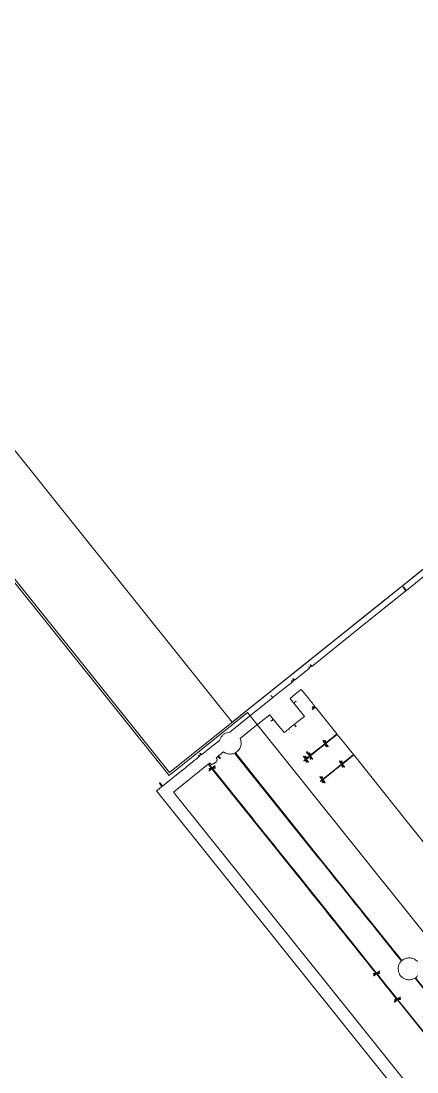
# Model space of a CAD drawing. Header units: metres. Extents: x 7511822 to 7512036, y 4692273 to 4692415.
# Drawn here: x 7511930.97 to 7511940.45, y 4692364.21 to 4692389.36 of the extents above; entities that cross this region are included whole.
import ezdxf

# ---------------------------------------------------------------- set-up
doc = ezdxf.new("R2010")
doc.units = ezdxf.units.M
doc.layers.get('0').update_dxf_attribs({"lineweight": 0})
for name, color, linetype, lineweight in [('A - Bodrumi -1 Polyline_Pen_No__23', 30, 'Continuous', 0), ('A - Kati karakteristik polyline_Pen_No__8', 14, 'Continuous', 0), ('ll-cde-shtyllat', 7, 'Continuous', 0)]:
    doc.layers.add(name, color=color, linetype=linetype, lineweight=lineweight)

# ---------------------------------------------------------------- blocks, each defined once
blk = doc.blocks.new('A$C51214811')
for points in [[(1.84, 204.92), (1.85, 195.67), (0.91, 195.67, 0.003525), (0.35, 195.67, 0.03688), (0.13, 195.65, 0.135392), (0.03, 195.61, 0.271434), (0, 195.53, 0.216015), (0.06, 195.45, 0.087454), (0.18, 195.4, 0.034227), (0.42, 195.37, 0.004591), (0.94, 195.35), (1.85, 195.33), (1.85, 171.26), (1.85, 147.2), (1.42, 147.2, 0.01883), (1.26, 147.19, 0.03053), (1.12, 147.17, 0.031449), (1.02, 147.15, 0.322437), (1, 147.11, 0.323995), (1.02, 147.08, 0.030733), (1.13, 147.05, 0.030109), (1.26, 147.04, 0.018556), (1.43, 147.03), (1.86, 147.03), (1.6, 146.58, 0.004646), (1.41, 146.24, 0.058875), (1.35, 146.1, 0.283732), (1.37, 146.04, 0.184762), (1.44, 146.01, 0.147992), (1.5, 146.03, 0.039692), (1.56, 146.08, 0.036605), (1.63, 146.16, 0.030774), (1.7, 146.25, -0.682908), (1.78, 146.23, -0.037889), (1.82, 145.87, -0.008893), (1.84, 144.99, -0.000583), (1.84, 142.44), (1.85, 138.4), (1.42, 138.4, 0.014068), (1.21, 138.39, 0.058865), (1.09, 138.37, 0.122766), (1.02, 138.33, 0.200296), (1, 138.27, 0.199703), (1.02, 138.21, 0.122981), (1.09, 138.17, 0.059108), (1.21, 138.15, 0.014185), (1.42, 138.15), (1.84, 138.15), (1.59, 137.72, 0.025904), (1.42, 137.4, 0.148185), (1.39, 137.21, 0.571902), (1.47, 137.18, 0.057424), (1.65, 137.35), (1.84, 137.6), (1.84, 132.42), (1.85, 127.24), (1.23, 127.21), (0.62, 127.18), (1.23, 127.17), (1.85, 127.15), (1.85, 116.2), (1.85, 105.24), (1.56, 104.71, 0.065452), (1.14, 103.64, 0.062902), (1.02, 102.48, 0.064063), (1.18, 101.35, 0.073024), (1.63, 100.34), (1.85, 100), (1.85, 95.38), (1.85, 90.77), (1.42, 90.77, 0.014068), (1.21, 90.77, 0.058865), (1.09, 90.74, 0.122766), (1.02, 90.7, 0.200296), (1, 90.64, 0.188641), (1.02, 90.59, 0.12648), (1.08, 90.55, 0.063857), (1.2, 90.52, 0.016668), (1.38, 90.52, -0.015671), (1.53, 90.51, -0.02567), (1.65, 90.5, -0.023434), (1.74, 90.48, -0.342127), (1.76, 90.45, -0.111035), (1.75, 90.41, -0.00754), (1.7, 90.31, -0.010506), (1.63, 90.19, -0.007675), (1.55, 90.05, 0.008462), (1.4, 89.79, 0.082221), (1.35, 89.67, 0.306756), (1.38, 89.61, 0.143541), (1.46, 89.59, 0.140065), (1.52, 89.6, 0.048038), (1.59, 89.65, 0.04323), (1.65, 89.73, 0.038085), (1.71, 89.82, -0.767315), (1.79, 89.8, -0.003189), (1.82, 88.42, -0.003051), (1.84, 86.05, -0.000311), (1.84, 80.43), (1.85, 70.81), (0.95, 70.81, 0.003739), (0.42, 70.8, 0.038603), (0.21, 70.78, 0.141275), (0.11, 70.74, 0.263156), (0.08, 70.66, 0.210759), (0.14, 70.58, 0.090295), (0.26, 70.53, 0.03574), (0.49, 70.5, 0.004945), (0.98, 70.49), (1.84, 70.46), (1.86, 69.09), (1.89, 67.72), (129.36, 67.7), (256.83, 67.68)], [(443.31, 173.75, -0.000001), (443.33, 190.23, -0.415883)], [(249.62, 140.26, -0.000004), (249.61, 132.5, -0.413589)], [(245.75, 72.67), (126.08, 72.67), (6.41, 72.67), (6.41, 81.59), (6.41, 90.52), (7.43, 90.52, -0.003108), (7.82, 90.51, -0.00518), (8.15, 90.51, -0.001078), (8.43, 90.5, -0.403284), (8.44, 90.48, -0.118776), (8.44, 90.46, -0.002401), (8.38, 90.35, -0.005535), (8.31, 90.23, -0.003675), (8.23, 90.08, 0.007693), (8.08, 89.8, 0.071345), (8.03, 89.68, 0.277268), (8.06, 89.61, 0.174892), (8.13, 89.59, 0.174943), (8.19, 89.61, 0.032609), (8.26, 89.68, 0.031428), (8.35, 89.78, 0.024173), (8.43, 89.9), (8.61, 90.22), (8.61, 89.65, 0.013289), (8.62, 89.43, 0.023467), (8.64, 89.24, 0.020767), (8.66, 89.11, 0.347374), (8.7, 89.08, 0.362465), (8.73, 89.11, 0.015687), (8.76, 89.28, 0.019442), (8.78, 89.51, 0.009838), (8.78, 89.8), (8.78, 90.52), (61.11, 90.52, -0.000114), (81.17, 90.51, -0.00019), (98.06, 90.5, -0.000001), (113.4, 90.48, -0.426088), (113.43, 90.45, -0.10382), (113.42, 90.41, -0.007062), (113.37, 90.31, -0.009869), (113.3, 90.19, -0.007234), (113.22, 90.05, 0.009059), (113.07, 89.8, 0.07668), (113.02, 89.67, 0.284194), (113.04, 89.61, 0.169831), (113.12, 89.59, 0.174943), (113.17, 89.61, 0.032609), (113.25, 89.68, 0.031428), (113.34, 89.78, 0.024173), (113.41, 89.9), (113.6, 90.22), (113.6, 89.65, 0.013289), (113.61, 89.43, 0.023467), (113.63, 89.24, 0.020767), (113.65, 89.11, 0.347374), (113.69, 89.08, 0.362465), (113.72, 89.11, 0.015687), (113.75, 89.28, 0.019442), (113.77, 89.51, 0.009838), (113.77, 89.8), (113.77, 90.52), (120.29, 90.52), (126.82, 90.52), (126.6, 90.14, 0.009739), (126.51, 89.99, 0.012571), (126.44, 89.85, 0.010376), (126.39, 89.73, 0.10017), (126.38, 89.68, 0.236673), (126.41, 89.61, 0.292619), (126.48, 89.6, 0.096763), (126.6, 89.69, 0.034999), (126.72, 89.86), (126.88, 90.14), (126.88, 89.61, 0.009996), (126.89, 89.34, 0.048921), (126.91, 89.19, 0.110787), (126.95, 89.11, 0.227124), (127.01, 89.08, 0.266366), (127.07, 89.12, 0.088943), (127.11, 89.22, 0.037256), (127.13, 89.42, 0.00643), (127.14, 89.8), (127.14, 90.52), (171.42, 90.52)], [(171.51, 90.77), (127.22, 90.77), (127.49, 91.2, 0.01381), (127.61, 91.41, 0.043872), (127.67, 91.55, 0.073891), (127.69, 91.65, 0.205667), (127.66, 91.72, 0.225295), (127.61, 91.74, 0.149746), (127.55, 91.71, 0.067791), (127.47, 91.63, 0.017688), (127.37, 91.48), (127.18, 91.15), (127.14, 91.68, 0.012564), (127.09, 92.18, 0.568272), (127.01, 92.22, 0.22225), (126.93, 92.08, 0.00922), (126.9, 91.51), (126.88, 90.77), (120.4, 90.77), (113.93, 90.77), (114.14, 91.16, 0.011597), (114.23, 91.32, 0.014102), (114.3, 91.47, 0.012683), (114.35, 91.6, 0.089272), (114.36, 91.67, 0.194214), (114.33, 91.76, 0.365208), (114.26, 91.77, 0.095449), (114.14, 91.65, 0.025602), (114.01, 91.43), (113.81, 91.07), (113.79, 91.68, 0.009543), (113.75, 92.25, 0.600354), (113.68, 92.28, 0.220443), (113.61, 92.14, 0.008078), (113.6, 91.53), (113.6, 90.77), (61.28, 90.77, -0.00006), (41.21, 90.77, -0.000101), (24.32, 90.78), (8.97, 90.79, -0.414025), (8.95, 90.8, -0.118776), (8.96, 90.83, -0.002401), (9.01, 90.94, -0.005535), (9.08, 91.06, -0.003675), (9.16, 91.21, 0.021224), (9.38, 91.62, 0.269191), (9.36, 91.79, 0.509183), (9.25, 91.79, 0.024444), (9.01, 91.43), (8.79, 91.07), (8.79, 91.68, 0.012164), (8.78, 91.92, 0.02208), (8.76, 92.12, 0.018882), (8.73, 92.27, 0.351751), (8.7, 92.29, 0.365646), (8.66, 92.26, 0.014491), (8.64, 92.08, 0.018502), (8.62, 91.84, 0.009164), (8.61, 91.53), (8.61, 90.77), (7.51, 90.77), (6.41, 90.77), (6.41, 91, -0.040561), (6.42, 91.13, -0.180759), (6.46, 91.2, -0.145401), (6.54, 91.23, -0.023462), (6.7, 91.24, 0.116545), (7.14, 91.35, 0.131991), (7.45, 91.65, 0.097119), (7.64, 92.14, 0.042288), (7.7, 92.84, 0.034894), (7.66, 93.58, 0.092165), (7.49, 94.09, 0.128781), (7.19, 94.4, 0.106049), (6.76, 94.55), (6.41, 94.6), (6.41, 95.05), (6.41, 95.51), (7.01, 95.51, 0.008455), (7.31, 95.51, 0.044348), (7.48, 95.53, 0.103378), (7.57, 95.57, 0.241448), (7.6, 95.64, 0.241448), (7.57, 95.7, 0.103378), (7.48, 95.74, 0.044348), (7.31, 95.76, 0.008455), (7.01, 95.76), (6.41, 95.76), (6.41, 97.07, -0.00243), (6.42, 97.86, -0.026132), (6.44, 98.18, -0.082684), (6.48, 98.33, -0.289338), (6.56, 98.38, 0.082327), (6.65, 98.4, 0.009465), (6.85, 98.47, 0.011203), (7.08, 98.56, 0.008916), (7.32, 98.67, 0.054982), (8.02, 99.11, 0.04513), (8.67, 99.72, 0.04585), (9.18, 100.42, 0.063026), (9.49, 101.13), (9.59, 101.47), (62.78, 101.49, -0.000076), (90.48, 101.5, -0.000422), (105.33, 101.49, -0.000018), (115.92, 101.47, -0.339554), (116, 101.41, -0.005474), (116.02, 101.35, -0.000736), (116.05, 101.21, -0.00085), (116.09, 101.05, -0.000716), (116.13, 100.88, 0.075333), (116.57, 99.77, 0.069307), (117.33, 98.81, 0.068572), (118.33, 98.08, 0.070968), (119.48, 97.67, 0.015857), (119.99, 97.58, 0.036107), (120.37, 97.55, 0.036146), (120.76, 97.58, 0.015922), (121.26, 97.67, 0.07402), (122.43, 98.1, 0.069028), (123.45, 98.87, 0.070107), (124.21, 99.87, 0.08096), (124.62, 101), (124.72, 101.52), (169.79, 101.52)], [(169.81, 101.77), (124.77, 101.77), (124.77, 102, 0.043873), (124.73, 102.39, 0.015954), (124.62, 102.92, 0.016173)], [(120.2, 106.35), (119.84, 106.3, 0.034899), (119.1, 106.13, 0.041812), (118.43, 105.87, 0.042614), (117.83, 105.5, 0.038779), (117.28, 105.03, 0.040409), (116.78, 104.44, 0.046108), (116.4, 103.79, 0.045737), (116.14, 103.09, 0.038678), (116, 102.31), (115.95, 101.77), (62.83, 101.77), (9.71, 101.77), (9.71, 102.56, 0.040449), (9.64, 103.44, 0.051453), (9.43, 104.23, 0.052465), (9.06, 104.94, 0.044668), (8.54, 105.61, 0.036789), (8.19, 105.93, 0.022927), (7.73, 106.26, 0.023018), (7.25, 106.54, 0.040952), (6.83, 106.72), (6.41, 106.86), (6.41, 114.42), (6.41, 121.99), (7.56, 121.99), (8.7, 121.99), (8.71, 121.37), (8.73, 120.76), (8.76, 121.37), (8.79, 121.99), (12.17, 121.99), (15.55, 121.99), (15.55, 123.03, -0.006315), (15.56, 123.5, -0.015851), (15.58, 123.84, -0.016392), (15.61, 124.08, -0.159118), (15.65, 124.17, 0.049631), (15.7, 124.23, 0.147822), (15.71, 124.27, 0.147822), (15.7, 124.32, 0.049631), (15.65, 124.37, -0.167375), (15.6, 124.47, -0.012894), (15.57, 124.77, -0.01311), (15.56, 125.2, -0.004509), (15.55, 125.81), (15.55, 127.15), (16.16, 127.17), (16.78, 127.18), (16.16, 127.21), (15.55, 127.24), (15.55, 129.82), (15.55, 132.39), (12.17, 132.39), (8.78, 132.39), (8.77, 133.01), (8.75, 133.62), (8.72, 133.01), (8.69, 132.39), (7.55, 132.39), (6.41, 132.39), (6.41, 135.27), (6.41, 138.15), (10.77, 138.15, -0.000724), (12.44, 138.14, -0.001208), (13.85, 138.14, -0.000059), (15.11, 138.13, -0.411883), (15.13, 138.11, -0.118776), (15.12, 138.09, -0.002401), (15.07, 137.98, -0.005535), (15, 137.85, -0.003675), (14.92, 137.71, 0.021224), (14.7, 137.3, 0.269191), (14.72, 137.13, 0.509183), (14.83, 137.13, 0.024444), (15.07, 137.49), (15.29, 137.85), (15.29, 137.24, 0.012164), (15.3, 137, 0.02208), (15.32, 136.8, 0.018882), (15.35, 136.65, 0.351751), (15.38, 136.62, 0.365646), (15.42, 136.65, 0.014491), (15.44, 136.84, 0.018502), (15.46, 137.08, 0.009164), (15.47, 137.39), (15.47, 138.15), (22.32, 138.15), (29.17, 138.15), (29.17, 135.31, -0.002098), (29.17, 134.23, -0.003503), (29.15, 133.31, -0.000495), (29.13, 132.51, -0.419262), (29.11, 132.48, -0.10382), (29.07, 132.49, -0.007062), (28.96, 132.54, -0.009869), (28.84, 132.61, -0.007234), (28.71, 132.69, 0.009059), (28.45, 132.84, 0.07668), (28.33, 132.89, 0.284194), (28.27, 132.87, 0.169831), (28.24, 132.79, 0.174943), (28.26, 132.74, 0.032609), (28.33, 132.66, 0.031428), (28.44, 132.58, 0.024173), (28.56, 132.5), (28.87, 132.31), (28.3, 132.31, 0.008975), (28.01, 132.31, 0.045684), (27.85, 132.28, 0.104993), (27.76, 132.24, 0.2369), (27.73, 132.18, 0.266366), (27.77, 132.12, 0.088943), (27.87, 132.08, 0.037256), (28.07, 132.06, 0.00643), (28.45, 132.06), (29.17, 132.06), (29.17, 128.28), (29.17, 124.51), (28.8, 124.73, 0.009739), (28.65, 124.81, 0.012571), (28.51, 124.88, 0.010376), (28.39, 124.94, 0.10017), (28.33, 124.95, 0.236673), (28.26, 124.91, 0.292619), (28.25, 124.84, 0.096763), (28.35, 124.73, 0.034999), (28.52, 124.61), (28.79, 124.44), (27.97, 124.44, 0.003998), (27.46, 124.44, 0.046613), (27.26, 124.42, 0.162038), (27.18, 124.36, 0.183401), (27.14, 124.27, 0.212584), (27.18, 124.18, 0.142907), (27.29, 124.13, 0.038318), (27.52, 124.11, 0.002988), (28.16, 124.1), (29.17, 124.1), (29.17, 123.3, -0.007403), (29.17, 122.99, -0.012304), (29.15, 122.73, -0.005939), (29.13, 122.52, -0.386439), (29.11, 122.5, -0.111035), (29.07, 122.51, -0.00754), (28.96, 122.56, -0.010506), (28.84, 122.63, -0.007675), (28.71, 122.71, 0.00846), (28.44, 122.86, 0.082579), (28.32, 122.9, 0.307657), (28.27, 122.88, 0.142341), (28.24, 122.79, 0.168972), (28.26, 122.73, 0.03918), (28.33, 122.66, 0.036138), (28.44, 122.57, 0.0286), (28.56, 122.5), (28.87, 122.33), (28.3, 122.33, 0.009031), (28.01, 122.32, 0.045588), (27.85, 122.3, 0.104163), (27.76, 122.26, 0.236978), (27.73, 122.2, 0.266366), (27.77, 122.14, 0.088943), (27.87, 122.1, 0.037256), (28.07, 122.08, 0.00643), (28.45, 122.07), (29.17, 122.07), (29.17, 121.61, 0.01212), (29.18, 121.38, 0.054498), (29.2, 121.24, 0.118311), (29.24, 121.17, 0.211442), (29.3, 121.14, 0.202455), (29.36, 121.17, 0.121964), (29.4, 121.24, 0.057989), (29.42, 121.36, 0.013655), (29.42, 121.57), (29.42, 122), (29.8, 121.78, 0.022251), (30.06, 121.65, 0.053466), (30.26, 121.58, 0.105612), (30.39, 121.58, 0.358625), (30.44, 121.64, 0.209335), (30.42, 121.67, 0.022051), (30.35, 121.73, 0.024308), (30.25, 121.8, 0.017141), (30.14, 121.87), (29.84, 122.03), (30.36, 122.07, 0.015897), (30.58, 122.1, 0.028466), (30.76, 122.13, 0.03066), (30.88, 122.17, 0.221727), (30.93, 122.22, 0.394072), (30.9, 122.27, 0.061095), (30.79, 122.3, 0.029435), (30.57, 122.32, 0.006363), (30.19, 122.33), (29.42, 122.33), (29.42, 123.21), (29.42, 124.1), (29.84, 123.85, 0.012763), (30.13, 123.68, 0.067597), (30.31, 123.61, 0.21343), (30.4, 123.63, 0.244789), (30.44, 123.71, 0.180386), (30.42, 123.76, 0.035725), (30.35, 123.83, 0.033672), (30.24, 123.91, 0.025766), (30.12, 123.98), (29.81, 124.15), (30.38, 124.17, 0.011728), (30.84, 124.2, 0.282752), (30.93, 124.28, 0.513051), (30.89, 124.35, 0.013135), (30.45, 124.36, -0.009248), (30.24, 124.36, -0.008086), (30.02, 124.37, -0.008156), (29.82, 124.39, -0.023865), (29.69, 124.41), (29.42, 124.46), (29.42, 128.22), (29.42, 131.99), (29.82, 131.77, 0.011597), (29.97, 131.68, 0.014102), (30.13, 131.61, 0.012683), (30.26, 131.56, 0.089272), (30.32, 131.55, 0.18104), (30.41, 131.58, 0.365083), (30.43, 131.65, 0.111398), (30.32, 131.76, 0.034758), (30.13, 131.87), (29.82, 132.01), (30.36, 132.06, 0.01551), (30.58, 132.08, 0.028269), (30.75, 132.12, 0.030562), (30.88, 132.16, 0.222764), (30.93, 132.2, 0.394072), (30.9, 132.25, 0.061095), (30.79, 132.29, 0.029435), (30.57, 132.3, 0.006363), (30.19, 132.31), (29.42, 132.31), (29.42, 135.23), (29.42, 138.15), (34.59, 138.15), (39.75, 138.15), (39.75, 135.26), (39.75, 132.38), (39.43, 132.57, -0.004855), (39.3, 132.65, -0.005537), (39.18, 132.72, -0.005042), (39.08, 132.79, -0.030884), (39.03, 132.83, 0.094374), (38.94, 132.89, 0.116251), (38.84, 132.9, 0.159083), (38.76, 132.86, 0.211125), (38.73, 132.8, 0.175744), (38.75, 132.74, 0.030637), (38.83, 132.67, 0.030019), (38.93, 132.58, 0.022931), (39.05, 132.5), (39.37, 132.32), (38.79, 132.31, 0.009126), (38.51, 132.31, 0.039013), (38.35, 132.29, 0.08811), (38.26, 132.25, 0.348167), (38.24, 132.2, 0.245891), (38.3, 132.15, 0.029679), (38.45, 132.12, 0.024548), (38.68, 132.09, 0.009086), (39.01, 132.07), (39.75, 132.05), (39.75, 127.23), (39.75, 122.41), (39.29, 122.67, 0.013355), (39.08, 122.78, 0.038063), (38.93, 122.84, 0.059741), (38.82, 122.86, 0.278577), (38.77, 122.83, 0.076687), (38.74, 122.76, 0.251534), (38.75, 122.71, 0.069626), (38.82, 122.66, 0.002903), (39.07, 122.51), (39.37, 122.33), (38.79, 122.33, 0.009032), (38.51, 122.32, 0.039072), (38.35, 122.3, 0.089232), (38.26, 122.27, 0.348622), (38.24, 122.22, 0.245891), (38.3, 122.17, 0.029679), (38.45, 122.14, 0.024548), (38.68, 122.11, 0.009086), (39.01, 122.09), (39.75, 122.07), (39.75, 121.6, 0.017228), (39.75, 121.43, 0.028058), (39.77, 121.28, 0.027297), (39.8, 121.17, 0.331536), (39.83, 121.14, 0.324203), (39.86, 121.17, 0.030638), (39.89, 121.27, 0.030052), (39.91, 121.41, 0.018519), (39.92, 121.57, -0.013899), (39.92, 121.74, -0.025446), (39.93, 121.87, -0.02668), (39.95, 121.96, -0.467856), (39.98, 121.97, -0.005811), (40.02, 121.95, -0.000383), (40.14, 121.89, -0.000554), (40.28, 121.82, -0.000414), (40.44, 121.74, 0.035984), (40.7, 121.63, 0.100963), (40.89, 121.6, 0.569766), (40.92, 121.66, 0.111292), (40.82, 121.77, -0.006043), (40.51, 121.96, -0.33335), (40.48, 122.02, -0.322883), (40.54, 122.06, -0.005843), (40.91, 122.07, 0.010086), (41.18, 122.08, 0.048769), (41.33, 122.1, 0.109555), (41.41, 122.14, 0.227288), (41.44, 122.2, 0.273642), (41.4, 122.26, 0.084509), (41.29, 122.3, 0.035355), (41.08, 122.32, 0.005946), (40.68, 122.33), (39.92, 122.33), (39.92, 127.15, -0.001233), (39.92, 129, -0.002058), (39.93, 130.55, -0.000171), (39.95, 131.94, -0.422362), (39.98, 131.97, -0.10382), (40.02, 131.96, -0.007062), (40.12, 131.91, -0.009869), (40.25, 131.84, -0.007234), (40.38, 131.76, 0.028609), (40.74, 131.57, 0.215036), (40.92, 131.56, 0.550574), (40.94, 131.66, 0.037328), (40.66, 131.88), (40.38, 132.05), (40.91, 132.05, 0.010038), (41.18, 132.06, 0.04885), (41.33, 132.08, 0.11021), (41.41, 132.12, 0.227201), (41.44, 132.18, 0.273642), (41.4, 132.25, 0.084509), (41.29, 132.28, 0.035355), (41.08, 132.3, 0.005946), (40.68, 132.31), (39.92, 132.31), (39.92, 135.22), (39.92, 138.13), (76.65, 138.09, -0.000037), (90.74, 138.07, -0.000061), (102.62, 138.06, -0.000001), (113.4, 138.04, -0.0589)], [(201.34, 137.96, -0.000006), (209, 137.94, -0.425725)], [(209.2, 138.15), (201.78, 138.15, -0.000432), (197.73, 138.15, -0.000103), (191, 138.16, -0.000106), (183.27, 138.18, -0.000105), (175.51, 138.2), (156.66, 138.26), (156.66, 142.64), (156.66, 147.03), (182.85, 147.03, -0.000227), (192.89, 147.03, -0.000379), (201.34, 147.01, -0.000006), (209, 146.99, -0.425725), (209.03, 146.97, -0.10382), (209.02, 146.93, -0.007062), (208.96, 146.82, -0.009869), (208.9, 146.7, -0.007234), (208.82, 146.56, 0.012708), (208.74, 146.43, 0.015414), (208.67, 146.29, 0.01405), (208.62, 146.18, 0.095102), (208.61, 146.12, 0.186658)], [(156.67, 185.38, -0.000002), (156.68, 191.94, -0.41377)], [(249.91, 177.49, -0.000004), (249.93, 185.25, -0.413589)]]:
    blk.add_lwpolyline(points, format="xyb")

msp = doc.modelspace()

# ---------------------------------------------------------------- linework, layer by layer
at = {"layer": 'A - Bodrumi -1 Polyline_Pen_No__23', "color": 30, "linetype": 'Continuous', "lineweight": 20}
for points in [[(7511916.218, 4692401.416), (7511925.22, 4692382.997), (7511934.523, 4692371.382), (7511951.633, 4692385.087), (7511943.037, 4692395.819), (7511943.647, 4692396.307), (7511936.343, 4692411.251)], [(7511925.199, 4692382.931), (7511882.027, 4692361.832), (7511884.617, 4692356.531), (7511905.147, 4692366.564), (7511917.569, 4692341.147), (7511924.116, 4692344.347), (7511924.648, 4692343.684), (7511944.016, 4692359.288), (7511943.588, 4692359.823), (7511945.543, 4692361.394), (7511936.394, 4692372.817), (7511934.515, 4692371.312)]]:
    msp.add_lwpolyline(points, close=True, dxfattribs=at)
at = {"layer": 'A - Kati karakteristik polyline_Pen_No__8', "color": 14, "linetype": 'Continuous'}
msp.add_lwpolyline([(7511925.22, 4692382.997), (7511926.989, 4692383.862), (7511936.023, 4692372.584), (7511950.462, 4692384.149), (7511944.085, 4692392.11), (7511944.476, 4692392.423), (7511942.937, 4692394.344), (7511935.654, 4692409.245), (7511916.877, 4692400.068)], close=True, dxfattribs=at)

# ---------------------------------------------------------------- block references
at = {"layer": 'll-cde-shtyllat', "xscale": 0.0599310112389988, "yscale": 0.0599310112389988, "zscale": 0.0599310112389988, "rotation": 308.7325131062978}
msp.add_blockref('A$C51214811', (7511930.978, 4692368.487), dxfattribs=at)

doc.saveas('drawing.dxf')
